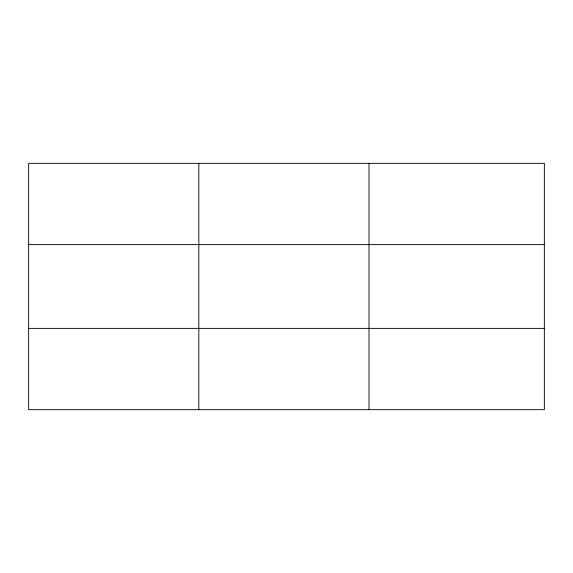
<?xml version="1.0" encoding="UTF-8"?>
<svg xmlns="http://www.w3.org/2000/svg" width="573" height="573" viewBox="0 0 573 573"><rect width="100%" height="100%" fill="white"/><g stroke="black" fill="none" stroke-linecap="round" stroke-linejoin="round"><path stroke-width="0.86" d="M198.831 409.666L198.831 163.334M369.012 409.666L369.012 163.334M544.35 244.621L544.35 163.334L28.65 163.334L28.65 409.666L544.35 409.666L544.35 244.621L28.65 244.621M28.65 328.379L544.35 328.379"/></g></svg>
